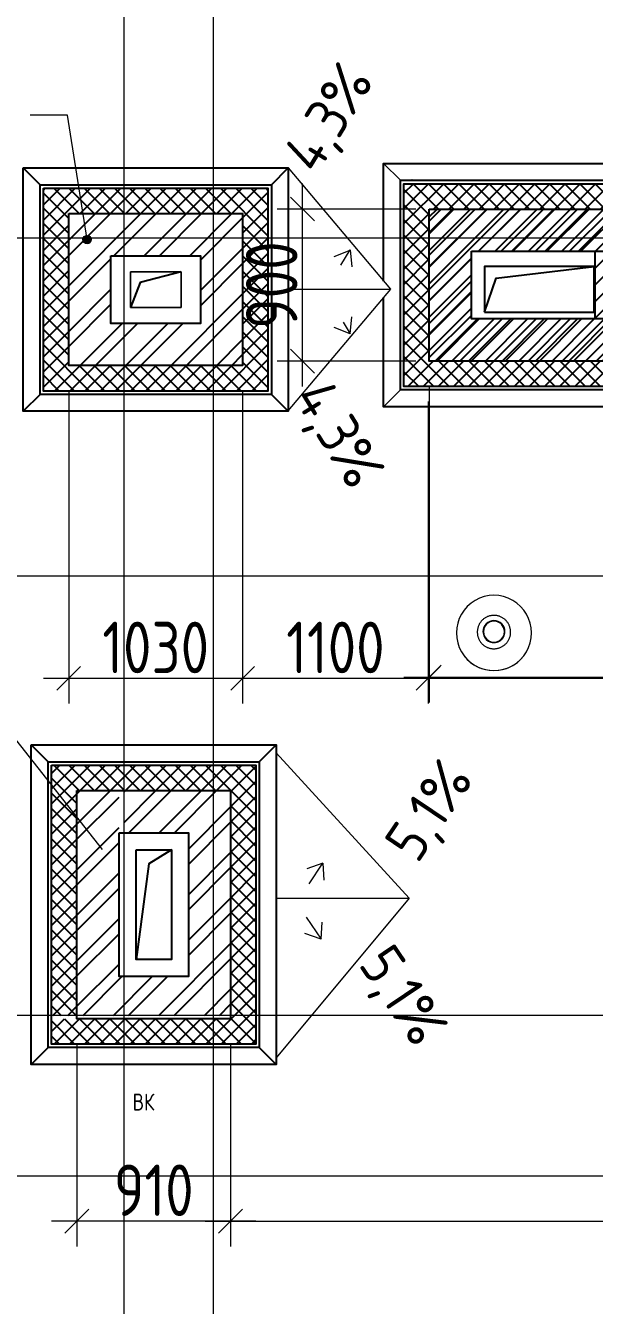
# Model space of a CAD drawing. Header units: millimetres. Extents: x -68946 to 690821, y -552984 to 293768.
# Drawn here: x 168333 to 171702, y -504771 to -497201 of the extents above; entities that cross this region are included whole.
import ezdxf

# ---------------------------------------------------------------- set-up
doc = ezdxf.new("R2010")
doc.units = ezdxf.units.MM
doc.linetypes.add('ADSK_Линия сетки', pattern=[2500, 2000, -250, 0, -250])
doc.layers.get('Defpoints').update_dxf_attribs({"color": 250})
for name, color, linetype, lineweight in [('0) блоки', 250, 'Continuous', 25), ('Аннотация', 250, 'Continuous', 20), ('Крыша', 7, 'Continuous', 5), ('Обобщенные модели', 250, 'Continuous', 9), ('Оборудование', 7, 'Continuous', 9), ('Оси', 250, 'Continuous', 9), ('Размеры', 7, 'Continuous', 9), ('Стены штриховка', 250, 'Continuous', 9)]:
    doc.layers.add(name, color=color, linetype=linetype, lineweight=lineweight)
doc.styles.add('GOST Common_2', font='', dxfattribs={"width": 0.8, "height": 350})
doc.styles.add('ISOCPEUR', font='isocpeur.ttf', dxfattribs={"width": 0.8, "height": 100})
doc.styles.add('ISOCPEUR_1', font='isocpeur.ttf', dxfattribs={"width": 0.9, "height": 250})
doc.styles.add('А3', font='ГОСТ тип А.ttf')
doc.styles.get('GOST Common_2').set_extended_font_data('GOST Common')
doc.dimstyles.new('ADSK_Основной_2_мм_1', dxfattribs={"dimscale": 304.8, "dimtxt": 201.142999, "dimasz": 0.463911, "dimexe": 0.492126, "dimexo": 0.492126, "dimgap": 0.098425, "dimtad": 1, "dimdec": 0, "dimdsep": 46, "dimtxsty": 'GOST Common_2', "dimblk1": 'OBLIQUE', "dimblk2": 'OBLIQUE', "dimsah": 1, "dimcen": 0.09, "dimdle": 0.492126, "dimazin": 0, "dimtfac": 1, "dimtdec": 4, "dimtix": 1, "dimtmove": 0, "dimatfit": 3, "dimfxl": 1, "dimtvp": 1, "dimtolj": 1, "dimtzin": 0, "dimlwd": 9, "dimlwe": 9, "dimarcsym": 2})
pattern_1 = [(45, (23667.23, -543980.64), (-134.70384, 134.70384), []), (45, (23757.03, -543980.64), (-134.70384, 134.70384), [])]
pattern_2 = [(45, (23667.23, -543980.64), (-44.90128, 44.90128), []), (135, (23667.23, -543980.64), (-44.90128, -44.90128), [])]

# ---------------------------------------------------------------- blocks, each defined once
blk = doc.blocks.new('TN_Аэратор кровельный ТехноНИКОЛЬ - Аэратор кровельный ТехноНИКОЛЬ 160х460мм-V47-АР3_Кладочный план кровли _17_930 С2-3')
at = {"layer": 'Оборудование'}
for p, q in [((144965.5, 2197.9), (144965.5, 2197.7)), ((145095.5, 2197.7), (145095.5, 2197.9)), ((144808, 2190.1), (144808, 2190)), ((145253, 2190), (145253, 2190.1))]:
    blk.add_line(p, q, dxfattribs=at)
at = {"layer": 'Оборудование', "flags": 128}
for points in [[(145129.2, 2195.1), (145129.1, 2199.1), (145128.9, 2203), (145128.5, 2206.9), (145128, 2210.8), (145127.3, 2214.7), (145126.4, 2218.6), (145125.4, 2222.4), (145124.2, 2226.2), (145122.9, 2229.9), (145121.4, 2233.6), (145119.8, 2237.2), (145118.1, 2240.7), (145116.2, 2244.2), (145114.1, 2247.5), (145112, 2250.8), (145109.7, 2254.1), (145107.3, 2257.2), (145104.7, 2260.2), (145102.1, 2263.1), (145099.3, 2265.9), (145096.4, 2268.6), (145093.4, 2271.2), (145090.3, 2273.6), (145087.1, 2276), (145083.8, 2278.2), (145080.5, 2280.2), (145077, 2282.2), (145073.5, 2284), (145069.9, 2285.6), (145066.3, 2287.1), (145062.6, 2288.5), (145058.8, 2289.7), (145055, 2290.7), (145051.2, 2291.6), (145047.3, 2292.4), (145043.4, 2293), (145039.5, 2293.4), (145035.5, 2293.7), (145031.6, 2293.8), (145027.6, 2293.8), (145023.7, 2293.6), (145019.7, 2293.2), (145015.8, 2292.7), (145011.9, 2292.1), (145008.1, 2291.2), (145004.2, 2290.3), (145000.5, 2289.1), (144996.7, 2287.9), (144993, 2286.4), (144989.4, 2284.9), (144985.9, 2283.2), (144982.4, 2281.3), (144979, 2279.3), (144975.6, 2277.2), (144972.4, 2274.9), (144969.3, 2272.5), (144966.2, 2270), (144963.3, 2267.4), (144960.4, 2264.6), (144957.7, 2261.8), (144955.1, 2258.8), (144952.6, 2255.8), (144950.2, 2252.6), (144948, 2249.3), (144945.9, 2246), (144943.9, 2242.6), (144942.1, 2239.1), (144940.4, 2235.5), (144938.9, 2231.9), (144937.5, 2228.2), (144936.2, 2224.4), (144935.1, 2220.6), (144934.2, 2216.8), (144933.4, 2212.9), (144932.8, 2209), (144932.3, 2205.1), (144932, 2201.2), (144931.8, 2197.2), (144931.8, 2195.1)], [(144931.8, 2195.1), (144931.9, 2191.2), (144932.1, 2187.2), (144932.5, 2183.3), (144933, 2179.4), (144933.8, 2175.5), (144934.6, 2171.6), (144935.6, 2167.8), (144936.8, 2164.1), (144938.1, 2160.3), (144939.6, 2156.7), (144941.2, 2153.1), (144942.9, 2149.5), (144944.8, 2146.1), (144946.9, 2142.7), (144949, 2139.4), (144951.3, 2136.2), (144953.7, 2133), (144956.3, 2130), (144958.9, 2127.1), (144961.7, 2124.3), (144964.6, 2121.6), (144967.6, 2119), (144970.7, 2116.6), (144973.9, 2114.3), (144977.2, 2112.1), (144980.5, 2110), (144984, 2108.1), (144987.5, 2106.3), (144991.1, 2104.6), (144994.7, 2103.1), (144998.4, 2101.8), (145002.2, 2100.5), (145006, 2099.5), (145009.8, 2098.6), (145013.7, 2097.8), (145017.6, 2097.2), (145021.6, 2096.8), (145025.5, 2096.5), (145029.4, 2096.4), (145033.4, 2096.4), (145037.3, 2096.6), (145041.3, 2097), (145045.2, 2097.5), (145049.1, 2098.2), (145052.9, 2099), (145056.8, 2100), (145060.5, 2101.1), (145064.3, 2102.4), (145068, 2103.8), (145071.6, 2105.4), (145075.1, 2107.1), (145078.6, 2108.9), (145082, 2110.9), (145085.4, 2113), (145088.6, 2115.3), (145091.7, 2117.7), (145094.8, 2120.2), (145097.7, 2122.8), (145100.6, 2125.6), (145103.3, 2128.4), (145105.9, 2131.4), (145108.4, 2134.5), (145110.8, 2137.6), (145113, 2140.9), (145115.1, 2144.2), (145117.1, 2147.7), (145118.9, 2151.1), (145120.6, 2154.7), (145122.1, 2158.4), (145123.5, 2162), (145124.8, 2165.8), (145125.9, 2169.6), (145126.8, 2173.4), (145127.6, 2177.3), (145128.2, 2181.2), (145128.7, 2185.1), (145129, 2189), (145129.2, 2193), (145129.2, 2195.1)]]:
    blk.add_lwpolyline(points, dxfattribs=at)
at = {"layer": 'Оборудование'}
for centre, major_axis, start_param, end_param in [((145030.5, 2190.1), (222.5, 0), 0, 3.141593), ((145030.5, 2197.9), (-65, 0), 3.141593, 6.283185), ((145030.5, 2197.9), (-65, 0), 0, 3.141593), ((145030.5, 2197.9), (-62, 0), 3.141593, 6.283185), ((145030.5, 2197.9), (-62, 0), 0, 3.141593), ((145030.5, 2197.7), (62, 0), 0.448799, 2.692794), ((145030.5, 2190.1), (-222.5, 0), 0, 3.141593), ((145030.5, 2197.7), (65, 0), 3.534292, 5.890486), ((145030.5, 2190), (222.5, 0), 3.814791, 5.609987)]:
    blk.add_ellipse(centre, major_axis=major_axis, ratio=0.999853, start_param=start_param, end_param=end_param, dxfattribs=at)
blk = doc.blocks.new('_Oblique')
at = {"color": 0, "linetype": 'ByBlock', "lineweight": -2}
blk.add_line((-0.5, -0.5), (0.5, 0.5), dxfattribs=at)
blk = doc.blocks.new('*D6333')
at = {"layer": 'Defpoints', "color": 0, "lineweight": 30, "transparency": 16777216}
for p in [(166878.4, -503075.5), (168319.2, -503075.5), (168419.2, -505710.6)]:
    blk.add_point(p, dxfattribs=at)
at = {"layer": 'Размеры', "color": 0, "lineweight": 9, "transparency": 16777216}
for p, q in [((166878.4, -505860.6), (166878.4, -502925.5)), ((168169.2, -503075.5), (166728.4, -503075.5)), ((168269.2, -505710.6), (166728.4, -505710.6))]:
    blk.add_line(p, q, dxfattribs=at)
at = {"layer": 'Размеры', "color": 0, "lineweight": 9, "transparency": 16777216, "xscale": 141.4, "yscale": 141.4, "zscale": 141.4}
for p, rotation in [((166878.4, -503075.5), 90), ((166878.4, -505710.6), 270)]:
    blk.add_blockref('_Oblique', p, dxfattribs=dict(at, rotation=rotation))
at = {"layer": 'Размеры', "color": 0, "transparency": 16777216, "insert": (166696, -504393.1), "char_height": 304.8, "width": 605.475, "attachment_point": 5, "rotation": 90, "style": 'А3'}
blk.add_mtext('\\A1;2635', dxfattribs=at)
blk = doc.blocks.new('*D6337')
at = {"layer": 'Defpoints', "color": 0, "lineweight": 30, "transparency": 16777216}
for p in [(166878.4, -495478.2), (168398.2, -495478.2), (168270.7, -498312.3)]:
    blk.add_point(p, dxfattribs=at)
at = {"layer": 'Размеры', "color": 0, "lineweight": 9, "transparency": 16777216}
for p, q in [((166878.4, -498462.3), (166878.4, -495328.2)), ((168248.2, -495478.2), (166728.4, -495478.2)), ((168120.7, -498312.3), (166728.4, -498312.3))]:
    blk.add_line(p, q, dxfattribs=at)
at = {"layer": 'Размеры', "color": 0, "lineweight": 9, "transparency": 16777216, "xscale": 141.4, "yscale": 141.4, "zscale": 141.4}
for p, rotation in [((166878.4, -495478.2), 90), ((166878.4, -498312.3), 270)]:
    blk.add_blockref('_Oblique', p, dxfattribs=dict(at, rotation=rotation))
at = {"layer": 'Размеры', "color": 0, "transparency": 16777216, "insert": (166696, -496895.3), "char_height": 304.8, "width": 605.475, "attachment_point": 5, "rotation": 90, "style": 'А3'}
blk.add_mtext('\\A1;2834', dxfattribs=at)
blk = doc.blocks.new('*D6181')
at = {"layer": 'Defpoints', "color": 0, "lineweight": 30, "transparency": 16777216}
for p in [(169547.2, -503075.5), (176417.2, -504172.7), (176417.2, -504272.6)]:
    blk.add_point(p, dxfattribs=at)
at = {"layer": 'Размеры', "color": 0, "lineweight": 9, "transparency": 16777216}
for p, q in [((169547.2, -503225.5), (169547.2, -504422.6)), ((169397.2, -504272.6), (176567.2, -504272.6)), ((176417.2, -504322.7), (176417.2, -504422.6))]:
    blk.add_line(p, q, dxfattribs=at)
at = {"layer": 'Размеры', "color": 0, "lineweight": 9, "transparency": 16777216, "xscale": 141.4, "yscale": 141.4, "zscale": 141.4, "rotation": 180}
blk.add_blockref('_Oblique', (169547.2, -504272.6), dxfattribs=at)
at = {"layer": 'Размеры', "color": 0, "lineweight": 9, "transparency": 16777216, "xscale": 141.4, "yscale": 141.4, "zscale": 141.4}
blk.add_blockref('_Oblique', (176417.2, -504272.6), dxfattribs=at)
at = {"layer": 'Размеры', "color": 0, "transparency": 16777216, "insert": (172982.2, -504090.2), "char_height": 304.8, "width": 560.473, "attachment_point": 5, "style": 'А3'}
blk.add_mtext('\\A1;6870', dxfattribs=at)
blk = doc.blocks.new('*D6182')
at = {"layer": 'Defpoints', "color": 0, "lineweight": 30, "transparency": 16777216}
for p in [(168588.7, -499212.3), (169618.7, -499212.3), (169618.7, -501061.6)]:
    blk.add_point(p, dxfattribs=at)
at = {"layer": 'Размеры', "color": 0, "lineweight": 9, "transparency": 16777216}
for p, q in [((168588.7, -499362.3), (168588.7, -501211.6)), ((169618.7, -499362.3), (169618.7, -501211.6)), ((168438.7, -501061.6), (169768.7, -501061.6))]:
    blk.add_line(p, q, dxfattribs=at)
at = {"layer": 'Размеры', "color": 0, "lineweight": 9, "transparency": 16777216, "xscale": 141.4, "yscale": 141.4, "zscale": 141.4, "rotation": 180}
blk.add_blockref('_Oblique', (168588.7, -501061.6), dxfattribs=at)
at = {"layer": 'Размеры', "color": 0, "lineweight": 9, "transparency": 16777216, "xscale": 141.4, "yscale": 141.4, "zscale": 141.4}
blk.add_blockref('_Oblique', (169618.7, -501061.6), dxfattribs=at)
at = {"layer": 'Размеры', "color": 0, "transparency": 16777216, "insert": (169103.7, -500879.2), "char_height": 304.8, "width": 454.106, "attachment_point": 5, "style": 'А3'}
blk.add_mtext('\\A1;1030', dxfattribs=at)
blk = doc.blocks.new('*D6183')
at = {"layer": 'Defpoints', "color": 0, "lineweight": 30, "transparency": 16777216}
for p in [(169618.7, -499212.3), (170717.2, -499275.2), (170717.2, -501061.6)]:
    blk.add_point(p, dxfattribs=at)
at = {"layer": 'Размеры', "color": 0, "lineweight": 9, "transparency": 16777216}
for p, q in [((169618.7, -499362.3), (169618.7, -501211.6)), ((170717.2, -499425.2), (170717.2, -501211.6)), ((169468.7, -501061.6), (170867.2, -501061.6))]:
    blk.add_line(p, q, dxfattribs=at)
at = {"layer": 'Размеры', "color": 0, "lineweight": 9, "transparency": 16777216, "xscale": 141.4, "yscale": 141.4, "zscale": 141.4, "rotation": 180}
blk.add_blockref('_Oblique', (169618.7, -501061.6), dxfattribs=at)
at = {"layer": 'Размеры', "color": 0, "lineweight": 9, "transparency": 16777216, "xscale": 141.4, "yscale": 141.4, "zscale": 141.4}
blk.add_blockref('_Oblique', (170717.2, -501061.6), dxfattribs=at)
at = {"layer": 'Размеры', "color": 0, "transparency": 16777216, "insert": (170167.9, -500879.2), "char_height": 304.8, "width": 560.473, "attachment_point": 5, "style": 'А3'}
blk.add_mtext('\\A1;1100', dxfattribs=at)
blk = doc.blocks.new('*D6184')
at = {"layer": 'Defpoints', "color": 0, "lineweight": 30, "transparency": 16777216}
for p in [(170717.2, -499275.2), (175777.2, -499275.2), (175777.2, -501061.6)]:
    blk.add_point(p, dxfattribs=at)
at = {"layer": 'Размеры', "color": 0, "lineweight": 9, "transparency": 16777216}
for p, q in [((170717.2, -499425.2), (170717.2, -501211.6)), ((175777.2, -499425.2), (175777.2, -501211.6)), ((170567.2, -501061.6), (175927.2, -501061.6))]:
    blk.add_line(p, q, dxfattribs=at)
at = {"layer": 'Размеры', "color": 0, "lineweight": 9, "transparency": 16777216, "xscale": 141.4, "yscale": 141.4, "zscale": 141.4, "rotation": 180}
blk.add_blockref('_Oblique', (170717.2, -501061.6), dxfattribs=at)
at = {"layer": 'Размеры', "color": 0, "lineweight": 9, "transparency": 16777216, "xscale": 141.4, "yscale": 141.4, "zscale": 141.4}
blk.add_blockref('_Oblique', (175777.2, -501061.6), dxfattribs=at)
at = {"layer": 'Размеры', "color": 0, "transparency": 16777216, "insert": (173247.2, -500879.2), "char_height": 304.8, "width": 580.928, "attachment_point": 5, "style": 'А3'}
blk.add_mtext('\\A1;5060', dxfattribs=at)
blk = doc.blocks.new('*D6405')
at = {"layer": 'Defpoints', "color": 0, "lineweight": 30, "transparency": 16777216}
for p in [(168637.2, -503075.5), (169547.2, -503075.5), (168637.2, -504272.6)]:
    blk.add_point(p, dxfattribs=at)
at = {"layer": 'Размеры', "color": 0, "lineweight": 9, "transparency": 16777216}
for p, q in [((168637.2, -503225.5), (168637.2, -504422.6)), ((169547.2, -503225.5), (169547.2, -504422.6)), ((169697.2, -504272.6), (168487.2, -504272.6))]:
    blk.add_line(p, q, dxfattribs=at)
at = {"layer": 'Размеры', "color": 0, "lineweight": 9, "transparency": 16777216, "xscale": 141.4, "yscale": 141.4, "zscale": 141.4, "rotation": 180}
blk.add_blockref('_Oblique', (168637.2, -504272.6), dxfattribs=at)
at = {"layer": 'Размеры', "color": 0, "lineweight": 9, "transparency": 16777216, "xscale": 141.4, "yscale": 141.4, "zscale": 141.4}
blk.add_blockref('_Oblique', (169547.2, -504272.6), dxfattribs=at)
at = {"layer": 'Размеры', "color": 0, "transparency": 16777216, "insert": (169092.2, -504090.2), "char_height": 304.8, "attachment_point": 5, "style": 'А3'}
blk.add_mtext('\\A1;910', dxfattribs=at)
blk = doc.blocks.new('*D6408')
at = {"layer": 'Defpoints', "color": 0, "lineweight": 30, "transparency": 16777216}
for p in [(169446.6, -530854.5), (170057.2, -530854.5), (170057.2, -530994.5)]:
    blk.add_point(p, dxfattribs=at)
at = {"layer": 'Размеры', "color": 0, "lineweight": 9, "transparency": 16777216}
for p, q in [((169446.6, -530854.5), (169446.6, -475201.3)), ((169907.2, -530854.5), (169296.6, -530854.5)), ((169446.6, -531144.5), (169446.6, -530854.5)), ((169907.2, -530994.5), (169296.6, -530994.5))]:
    blk.add_line(p, q, dxfattribs=at)
at = {"layer": 'Размеры', "color": 0, "lineweight": 9, "transparency": 16777216, "xscale": 141.4, "yscale": 141.4, "zscale": 141.4}
for p, rotation in [((169446.6, -530854.5), 90), ((169446.6, -530994.5), 270)]:
    blk.add_blockref('_Oblique', p, dxfattribs=dict(at, rotation=rotation))
at = {"layer": 'Размеры', "color": 0, "transparency": 16777216, "insert": (169264.2, -475505.6), "char_height": 304.8, "attachment_point": 5, "rotation": 90, "style": 'А3'}
blk.add_mtext('\\A1;140', dxfattribs=at)
blk = doc.blocks.new('*D6410')
at = {"layer": 'Defpoints', "color": 0, "lineweight": 30, "transparency": 16777216}
for p in [(170723.2, -499185.6), (175783.2, -499185.6), (175783.2, -501055.6)]:
    blk.add_point(p, dxfattribs=at)
at = {"layer": 'Размеры', "color": 0, "lineweight": 9, "transparency": 16777216}
for p, q in [((170723.2, -499335.6), (170723.2, -501205.6)), ((175783.2, -499335.6), (175783.2, -501205.6)), ((170573.2, -501055.6), (175933.2, -501055.6))]:
    blk.add_line(p, q, dxfattribs=at)
at = {"layer": 'Размеры', "color": 0, "lineweight": 9, "transparency": 16777216, "xscale": 141.4, "yscale": 141.4, "zscale": 141.4, "rotation": 180}
blk.add_blockref('_Oblique', (170723.2, -501055.6), dxfattribs=at)
at = {"layer": 'Размеры', "color": 0, "lineweight": 9, "transparency": 16777216, "xscale": 141.4, "yscale": 141.4, "zscale": 141.4}
blk.add_blockref('_Oblique', (175783.2, -501055.6), dxfattribs=at)
at = {"layer": 'Размеры', "color": 0, "transparency": 16777216, "insert": (173253.2, -500873.2), "char_height": 304.8, "width": 580.928, "attachment_point": 5, "style": 'А3'}
blk.add_mtext('\\A1;5060', dxfattribs=at)
blk = doc.blocks.new('*D6411')
at = {"layer": 'Defpoints', "color": 0, "lineweight": 30, "transparency": 16777216}
for p in [(169973.1, -498285.6), (170793.2, -498285.6), (170793.2, -499185.6)]:
    blk.add_point(p, dxfattribs=at)
at = {"layer": 'Размеры', "color": 0, "lineweight": 9, "transparency": 16777216}
for p, q in [((169973.1, -499335.6), (169973.1, -498135.6)), ((170643.2, -498285.6), (169823.1, -498285.6)), ((170643.2, -499185.6), (169823.1, -499185.6))]:
    blk.add_line(p, q, dxfattribs=at)
at = {"layer": 'Размеры', "color": 0, "lineweight": 9, "transparency": 16777216, "xscale": 141.4, "yscale": 141.4, "zscale": 141.4}
for p, rotation in [((169973.1, -498285.6), 90), ((169973.1, -499185.6), 270)]:
    blk.add_blockref('_Oblique', p, dxfattribs=dict(at, rotation=rotation))
at = {"layer": 'Размеры', "color": 0, "transparency": 16777216, "insert": (169790.7, -498735.6), "char_height": 304.8, "attachment_point": 5, "rotation": 90, "style": 'А3'}
blk.add_mtext('\\A1;900', dxfattribs=at)
blk = doc.blocks.new('йуф')
at = {"color": 7}
for points in [[(13972.1, 45268.7), (13972.1, 45965), (19572.1, 45965), (19572.1, 44525), (13972.1, 44525), (13972.1, 45172.2)], [(15342.1, 44645), (14092.1, 44645), (14092.1, 45845), (17422.1, 45845)], [(14569.1, 45085.4), (14639.6, 45285.3), (15219.1, 45355.4)], [(12772.6, 45323.4), (12531.3, 45259.7), (12472.6, 45113.4)], [(12716.1, 41905.1), (12583, 41822), (12506.1, 41255.1)]]:
    blk.add_lwpolyline(points, dxfattribs=at)
for points in [[(11837.6, 45938.4), (13407.6, 45938.4), (13407.6, 44498.4), (11837.6, 44498.4)], [(11937.6, 45838.4), (13307.6, 45838.4), (13307.6, 44598.4), (11937.6, 44598.4)], [(11957.6, 45818.4), (13287.6, 45818.4), (13287.6, 44618.4), (11957.6, 44618.4)], [(14072.1, 45865), (19472.1, 45865), (19472.1, 44625), (14072.1, 44625)], [(12107.6, 45668.4), (13137.6, 45668.4), (13137.6, 44768.4), (12107.6, 44768.4)], [(14242.1, 45695), (19302.1, 45695), (19302.1, 44795), (14242.1, 44795)], [(14492.1, 45445), (19032.1, 45445), (19032.1, 45045), (14492.1, 45045)], [(12357.6, 45418.4), (12887.6, 45418.4), (12887.6, 45018.4), (12357.6, 45018.4)], [(14569.1, 45085.4), (15219.1, 45085.4), (15219.1, 45355.4), (14569.1, 45355.4)], [(11886.1, 42525.1), (13336.1, 42525.1), (13336.1, 40635.1), (11886.1, 40635.1)], [(11986.1, 42425.1), (13236.1, 42425.1), (13236.1, 40735.1), (11986.1, 40735.1)], [(12006.1, 42405.1), (13216.1, 42405.1), (13216.1, 40755.1), (12006.1, 40755.1)], [(12156.1, 42255.1), (13066.1, 42255.1), (13066.1, 40905.1), (12156.1, 40905.1)], [(12406.1, 42005.1), (12816.1, 42005.1), (12816.1, 41155.1), (12406.1, 41155.1)], [(12506.1, 41905.1), (12716.1, 41905.1), (12716.1, 41255.1), (12506.1, 41255.1)]]:
    blk.add_lwpolyline(points, close=True, dxfattribs=at)

msp = doc.modelspace()

# ---------------------------------------------------------------- hatches: boundary and pattern name
at = {"true_color": 0x000000}
h = msp.add_hatch(dxfattribs=at)
h.set_pattern_fill('ANSI37', color=18, scale=20)
h.set_pattern_definition(pattern_2)
h.paths.add_polyline_path([(173903.2298, -498285.6404), (173903.2298, -498135.6404), (170573.2298, -498135.6404), (170573.2298, -498455.6404), (170723.2298, -498455.6404), (170723.2298, -498285.6404)])
h.paths.add_polyline_path([(174359.3649, -498135.6404), (174365.7251, -498285.6404), (175783.2298, -498285.6404), (175783.2298, -498455.6404), (175933.2298, -498455.6404), (175933.2298, -498135.6404)])
h.paths.add_polyline_path([(175933.2298, -498455.6404), (175783.2298, -498455.6404), (175783.2298, -499185.641), (174673.2298, -499185.641), (174673.2298, -499335.641), (175933.2298, -499335.641)])
h.paths.add_polyline_path([(174173.2298, -499335.641), (174293.2298, -499335.641), (174293.2298, -499185.641), (174173.2298, -499185.641)])
h.paths.add_polyline_path([(173903.2298, -499185.641), (173783.2298, -499185.641), (173783.2298, -499335.641), (173903.2298, -499335.641)])
h.paths.add_polyline_path([(173383.2298, -499335.641), (173383.2298, -499185.641), (173133.2298, -499185.641), (173133.2298, -499335.641)])
h.paths.add_polyline_path([(172863.2298, -499335.641), (172863.2298, -499185.641), (172613.2298, -499185.641), (172613.2298, -499335.641)])
h.paths.add_polyline_path([(172093.2298, -499185.641), (172093.2298, -499335.641), (172343.2298, -499335.641), (172343.2298, -499185.641)])
h.paths.add_polyline_path([(171823.2298, -499335.641), (171823.2298, -499185.641), (170723.2298, -499185.641), (170723.2298, -498455.6404), (170573.2298, -498455.6404), (170573.2298, -499335.641)])
h = msp.add_hatch(dxfattribs=at)
h.set_pattern_fill('ANSI37', color=18, scale=20)
h.set_pattern_definition(pattern_2)
h.paths.add_polyline_path([(168917.2308, -498162.2719), (168649.7287, -498162.2719), (168673.2793, -498312.2719), (168917.2308, -498312.2719)])
h.paths.add_polyline_path([(169768.6546, -498162.2719), (168917.2308, -498162.2719), (168917.2308, -498312.2719), (169618.6546, -498312.2719), (169618.6546, -498455.6404), (169768.6546, -498455.6404)])
h.paths.add_polyline_path([(169768.6546, -498455.6404), (169618.6546, -498455.6404), (169618.6546, -498760.2399), (169768.6546, -498760.2399)])
h.paths.add_polyline_path([(169768.6546, -498760.2399), (169618.6546, -498760.2399), (169618.6546, -499212.2719), (168917.2308, -499212.2719), (168917.2308, -499362.2719), (169768.6546, -499362.2719)])
h.paths.add_polyline_path([(168917.2308, -499212.2719), (168588.6546, -499212.2719), (168588.6546, -498760.2399), (168438.6546, -498760.2399), (168438.6546, -499362.2719), (168917.2308, -499362.2719)])
h.paths.add_polyline_path([(168588.6546, -498455.6404), (168438.6546, -498455.6404), (168438.6546, -498760.2399), (168588.6546, -498760.2399)])
h.paths.add_polyline_path([(168588.6546, -498312.2719), (168673.2793, -498312.2719), (168649.7287, -498162.2719), (168438.6546, -498162.2719), (168438.6546, -498455.6404), (168588.6546, -498455.6404)])
h = msp.add_hatch(dxfattribs=at)
h.set_pattern_fill('ANSI32', color=18, scale=15)
h.set_pattern_definition([(45, (23667.23, -543980.64), (-101.02788, 101.02788), []), (45, (23734.58, -543980.64), (-101.02788, 101.02788), [])])
h.paths.add_polyline_path([(173903.2298, -498455.6404), (173903.2298, -498285.6404), (170723.2298, -498285.6404), (170723.2298, -498455.6404)])
h.paths.add_polyline_path([(170723.2298, -498455.6404), (170723.2298, -499185.641), (171823.2298, -499185.641), (171823.2298, -498935.641), (170973.2298, -498935.641), (170973.2298, -498535.6404), (173903.2298, -498535.6404), (173903.2298, -498455.6404)])
h.paths.add_polyline_path([(172343.2298, -499185.641), (172343.2298, -498935.641), (172093.2298, -498935.641), (172093.2298, -499185.641)], flags=17)
h.paths.add_polyline_path([(172863.2298, -499185.641), (172863.2298, -498935.641), (172613.2298, -498935.641), (172613.2298, -499185.641)], flags=17)
h.paths.add_polyline_path([(173133.2298, -499185.641), (173383.2298, -499185.641), (173383.2298, -498935.641), (173133.2298, -498935.641)], flags=17)
h.paths.add_polyline_path([(173903.2298, -498935.641), (173783.2298, -498935.641), (173783.2298, -499185.641), (173903.2298, -499185.641)], flags=17)
h.paths.add_polyline_path([(174173.2298, -499185.641), (174293.2298, -499185.641), (174293.2298, -498935.641), (174173.2298, -498935.641)], flags=17)
h.paths.add_polyline_path([(175783.2298, -499185.641), (175783.2298, -498455.6404), (174173.2298, -498455.6404), (174173.2298, -498535.6404), (175513.2298, -498535.6404), (175513.2298, -498935.641), (174673.2298, -498935.641), (174673.2298, -499185.641)])
h.paths.add_polyline_path([(174365.7251, -498285.6404), (174368.4385, -498349.6334, -0.426680415), (174394.4976, -498374.6109, -2.343674483), (174368.4385, -498349.6334), (174365.7251, -498285.6404), (174173.2298, -498285.6404), (174173.2298, -498455.6404), (175783.2298, -498455.6404), (175783.2298, -498285.6404)])
h = msp.add_hatch(dxfattribs=at)
h.set_pattern_fill('ANSI32', color=18, scale=20)
h.set_pattern_definition(pattern_1)
h.paths.add_polyline_path([(168917.2308, -498962.2719), (168838.6546, -498962.2719), (168838.6546, -498760.2399), (168588.6546, -498760.2399), (168588.6546, -499212.2719), (168917.2308, -499212.2719)])
h.paths.add_polyline_path([(169618.6546, -498760.2399), (169368.6546, -498760.2399), (169368.6546, -498962.2719), (168917.2308, -498962.2719), (168917.2308, -499212.2719), (169618.6546, -499212.2719)])
h.paths.add_polyline_path([(169618.6546, -498455.6404), (168917.2308, -498455.6404), (168917.2308, -498562.2719), (169368.6546, -498562.2719), (169368.6546, -498760.2399), (169618.6546, -498760.2399)])
h.paths.add_polyline_path([(169618.6546, -498312.2719), (168917.2308, -498312.2719), (168917.2308, -498455.6404), (169618.6546, -498455.6404)])
h.paths.add_polyline_path([(168917.2308, -498312.2719), (168673.2793, -498312.2719), (168693.622, -498441.8399, -0.330145818), (168719.9997, -498455.6404), (168917.2308, -498455.6404)])
h.paths.add_polyline_path([(168838.6546, -498562.2719), (168917.2308, -498562.2719), (168917.2308, -498455.6404), (168719.9997, -498455.6404, -0.113233451), (168722.4996, -498466.5373, -1), (168672.4996, -498466.5373, -0.113233451), (168674.9994, -498455.6404), (168588.6546, -498455.6404), (168588.6546, -498760.2399), (168838.6546, -498760.2399)])
h.paths.add_polyline_path([(168673.2793, -498312.2719), (168588.6546, -498312.2719), (168588.6546, -498455.6404), (168674.9994, -498455.6404, -0.245790353), (168693.622, -498441.8399)])
h = msp.add_hatch(dxfattribs=at)
h.set_pattern_fill('ANSI37', color=18, scale=20)
h.set_pattern_definition(pattern_2)
h.paths.add_polyline_path([(168917.2308, -501725.5205), (168917.2308, -501575.5205), (168487.2298, -501575.5205), (168487.2298, -503055.5205), (168637.2298, -503055.5205), (168637.2298, -501725.5205)])
h.paths.add_polyline_path([(168917.2308, -501575.5205), (168917.2308, -501725.5205), (169547.2298, -501725.5205), (169547.2298, -503055.5205), (169697.2298, -503055.5205), (169697.2298, -501575.5205)])
h.paths.add_polyline_path([(169697.2298, -503225.5205), (169697.2298, -503055.5205), (169547.2298, -503055.5205), (169547.2298, -503075.5205), (168917.2308, -503075.5205), (168917.2308, -503225.5205)])
h.paths.add_polyline_path([(168637.2298, -503075.5205), (168487.2298, -503075.4548), (168487.2298, -503225.5205), (168917.2308, -503225.5205), (168917.2308, -503075.5205)])
h = msp.add_hatch(dxfattribs=at)
h.set_pattern_fill('ANSI32', color=18, scale=20)
h.set_pattern_definition(pattern_1)
h.paths.add_polyline_path([(168637.2298, -501725.5205), (168637.2298, -503055.5205), (168917.2308, -503055.5205), (168917.2308, -502825.5205), (168887.2298, -502825.5205), (168887.2298, -501975.5205), (168887.6205, -501725.5205)])
h.paths.add_polyline_path([(169297.2298, -501975.5205), (169297.2298, -502825.5205), (168917.2308, -502825.5205), (168917.2308, -503055.5205), (169547.2298, -503055.5205), (169547.2298, -501725.5205), (168917.2308, -501725.5205), (168917.2308, -501975.5205)])
at = {"layer": '0) блоки'}
h = msp.add_hatch(dxfattribs=at)
h.set_pattern_fill('ANSI31', color=256, scale=22)
h.paths.add_polyline_path([(174793.2298, -498535.6404), (175513.2288, -498535.6404), (175513.2288, -498935.641), (174793.2298, -498935.641)], flags=16)
h.paths.add_polyline_path([(174293.2298, -498535.6404), (174673.2298, -498535.6404), (174673.2298, -498935.641), (174293.2298, -498935.641)], flags=16)
h.paths.add_polyline_path([(173903.2298, -498535.6404), (174173.2298, -498535.6404), (174173.2298, -498935.641), (173903.2298, -498935.641)], flags=16)
h.paths.add_polyline_path([(170973.2288, -498535.6404), (171703.2298, -498535.6404), (171703.2298, -498935.641), (170973.2288, -498935.641)], flags=16)
h.paths.add_polyline_path([(173767.231, -498935.641), (171823.2298, -498935.641), (171823.2298, -498535.6404), (173767.231, -498535.6404)], flags=16)
h.paths.add_polyline_path([(170723.2288, -498285.6404), (175783.2288, -498285.6404), (175783.2288, -499185.641), (170723.2288, -499185.641)])
at = {"layer": 'Аннотация'}
h = msp.add_hatch(color=256, dxfattribs=at)
edge = h.paths.add_edge_path()
edge.add_arc((168697.4996, -498466.5373), 25, 0, 360)

# ---------------------------------------------------------------- linework, layer by layer
at = {"color": 7}
for p, q in [((168418.6546, -498142.2719), (168318.6546, -498042.2719)), ((169788.6546, -498142.2719), (169888.6546, -498042.2719)), ((168418.6546, -499382.2719), (168318.6546, -499482.2719)), ((169788.6546, -499382.2719), (169888.6546, -499482.2719)), ((168467.2298, -501555.5205), (168367.2298, -501455.5205)), ((169717.2298, -501555.5205), (169817.2298, -501455.5205)), ((168467.2298, -503245.5205), (168367.2298, -503345.5205)), ((169717.2298, -503245.5205), (169817.2298, -503345.5205))]:
    msp.add_line(p, q, dxfattribs=at)
at = {"layer": '0) блоки'}
for points in [[(170723.2288, -498285.6404), (175783.2288, -498285.6404), (175783.2288, -499185.641), (170723.2288, -499185.641)], [(170973.2288, -498535.6404), (171703.2298, -498535.6404), (171703.2298, -498935.641), (170973.2288, -498935.641)]]:
    msp.add_lwpolyline(points, close=True, dxfattribs=at)
at = {"layer": 'Аннотация'}
for p, q in [((168582.0341, -497731.1067), (168361.1286, -497731.1067)), ((168697.4996, -498466.5373), (168582.0341, -497731.1067)), ((168788.2149, -502074.0734), (168254.2705, -501395.8409))]:
    msp.add_line(p, q, dxfattribs=at)
msp.add_circle((168697.4996, -498466.5373), 25, dxfattribs=at)
at = {"layer": 'Крыша'}
for p, q in [((169888.6546, -498042.2719), (170493.9904, -498760.2399)), ((170453.2298, -498015.6404), (170553.2298, -498115.6404)), ((170493.9904, -498760.2399), (169885.5625, -499479.1799)), ((169888.6546, -498760.2399), (170493.9904, -498760.2399)), ((170453.2298, -499455.641), (170553.2298, -499355.641)), ((169817.2298, -501503.076), (170603.7714, -502361.4917)), ((169817.2298, -502361.4917), (170603.7714, -502361.4917)), ((170603.7714, -502361.4917), (169817.2298, -503306.2584))]:
    msp.add_line(p, q, dxfattribs=at)
at = {"layer": 'Обобщенные модели', "color": 7}
for p, q in [((168953.6546, -498867.2719), (168953.6546, -498657.2719)), ((168953.6546, -498657.2719), (169253.6546, -498657.2719)), ((169253.6546, -498657.2719), (168953.6546, -498657.2719)), ((168953.6546, -498657.2719), (168953.6546, -498867.2719)), ((169253.6546, -498657.2719), (169253.6546, -498867.2719)), ((169253.6546, -498867.2719), (169253.6546, -498657.2719)), ((168953.6546, -498867.2719), (169253.6546, -498867.2719)), ((169253.6546, -498867.2719), (168953.6546, -498867.2719)), ((168987.2298, -502725.5205), (168987.2298, -502075.5205)), ((168987.2298, -502075.5205), (169197.2298, -502075.5205)), ((169197.2298, -502075.5205), (168987.2298, -502075.5205)), ((168987.2298, -502075.5205), (168987.2298, -502725.5205)), ((169197.2298, -502075.5205), (169197.2298, -502725.5205)), ((169197.2298, -502725.5205), (169197.2298, -502075.5205)), ((169197.2298, -502725.5205), (168987.2298, -502725.5205)), ((168987.2298, -502725.5205), (169197.2298, -502725.5205))]:
    msp.add_line(p, q, dxfattribs=at)
at = {"layer": 'Оси', "linetype": 'ADSK_Линия сетки', "ltscale": 100}
for p, q in [((168917.2308, -547719.4803), (168917.2308, -482778.6358)), ((88763.207, -498455.6404), (180488.1093, -498455.6404)), ((88763.207, -500455.6404), (180488.1093, -500455.6404)), ((180488.1093, -503055.5205), (122987.2298, -503055.5205)), ((88763.207, -504005.6404), (180488.1093, -504005.6404))]:
    msp.add_line(p, q, dxfattribs=at)
at = {"layer": 'Размеры'}
for p, q in [((170253.2251, -498531.5368), (170159.0644, -498567.6204)), ((170200.8514, -498616.8942), (170255.6047, -498527.6586)), ((170255.6047, -498527.6586), (170266.0882, -498627.95)), ((170255.5677, -499022.9538), (170161.407, -498986.8702)), ((170214.4272, -498955.9041), (170255.5677, -499022.9538)), ((170255.5677, -499022.9538), (170266.0512, -498922.6625)), ((170093.4356, -502155.6406), (169997.8657, -502187.8064)), ((170011.9589, -502276.8981), (170093.4356, -502155.6406)), ((170093.4356, -502155.6406), (170099.7701, -502256.2792)), ((169995.3382, -502474.5297), (170082.7213, -502604.1991)), ((170082.7213, -502604.1991), (170088.92, -502503.552)), ((170082.7213, -502604.1991), (169987.108, -502572.1622))]:
    msp.add_line(p, q, dxfattribs=at)
at = {"layer": 'Стены штриховка'}
for p, q in [((170623.2298, -498113.6404), (170621.2298, -498113.6404)), ((170621.2298, -498113.6404), (170621.2298, -498115.6404)), ((170621.2298, -498135.6404), (170623.2298, -498135.6404))]:
    msp.add_line(p, q, dxfattribs=at)

# ---------------------------------------------------------------- block references
at = {"color": 7}
msp.add_blockref('йуф', (156481.0838, -543980.641), dxfattribs=at)
at = {"layer": 'Оборудование'}
msp.add_blockref('TN_Аэратор кровельный ТехноНИКОЛЬ - Аэратор кровельный ТехноНИКОЛЬ 160х460мм-V47-АР3_Кладочный план кровли _17_930 С2-3', (26076.2404, -502983.3252), dxfattribs=at)

# ---------------------------------------------------------------- texts
at = {"layer": 'Аннотация', "insert": (168967.2509, -503518.5164), "char_height": 100, "width": 160.3375, "attachment_point": 1, "style": 'ISOCPEUR'}
msp.add_mtext('ВК', dxfattribs=at)
at = {"layer": 'Размеры', "char_height": 250, "attachment_point": 1, "line_spacing_factor": 1.149209, "style": 'ISOCPEUR_1'}
for s, insert, width, rotation in [('4,3%', (169844.8498, -497958.386), 884.373142, 58.4675076), ('4,3%', (170127.226, -499268.2976), 884.373142, 301.5324924), ('5,1%', (170446.9751, -502024.437), 794.740729, 56.10158933), ('5,1%', (170507.219, -502614.4705), 794.740729, 303.97568568)]:
    msp.add_mtext(s, dxfattribs=dict(at, insert=insert, width=width, rotation=rotation))

# ---------------------------------------------------------------- dimensions: what is measured, and where the dimension line sits
at = {"layer": 'Размеры'}
dim = msp.add_linear_dim(base=(169446.6109, -530854.5211), p1=(170057.2079, -530994.5211), p2=(170057.2079, -530854.5211), angle=90, dimstyle='ADSK_Основной_2_мм_1', override={"dimtxt": 1, "dimlfac": 1, "dimpost": '<>', "dimtxsty": 'А3', "dimfxl": 2070}, dxfattribs=at)
dim.commit()
dim.dimension.update_dxf_attribs({"geometry": '*D6408', "text_midpoint": (169446.6109, -475505.5735), "dimtype": 160})
for base, p1, p2, override, picture, middle in [((166878.4161, -495478.2479), (168270.6546, -498312.2719), (168398.227, -495478.2479), {"dimtxt": 1, "dimlfac": 1, "dimpost": '<>', "dimtxsty": 'А3', "dimfxl": 2997.660026}, '*D6337', (166696.0161, -496895.2599)), ((169973.0648, -498285.6404), (170793.2298, -499185.641), (170793.2298, -498285.6404), {"dimtxt": 1, "dimlfac": 1, "dimpost": '<>', "dimtxsty": 'А3', "dimfxl": 4910}, '*D6411', (169790.6648, -498735.6407)), ((166878.4161, -503075.5205), (168419.2079, -505710.6398), (168319.2298, -503075.5205), {"dimtxt": 1, "dimlfac": 1, "dimpost": '<>', "dimtxsty": 'А3', "dimfxl": 2857.10903}, '*D6333', (166696.0161, -504393.0801))]:
    dim = msp.add_linear_dim(base=base, p1=p1, p2=p2, angle=90, dimstyle='ADSK_Основной_2_мм_1', override=override, dxfattribs=at)
    dim.commit()
    dim.dimension.update_dxf_attribs({"geometry": picture, "text_midpoint": middle})
for base, p1, p2, override, picture, middle in [((169618.6546, -501061.641), (168588.6546, -499212.2719), (169618.6546, -499212.2719), {"dimtxt": 1, "dimlfac": 1, "dimpost": '<>', "dimtxsty": 'А3', "dimfxl": 770}, '*D6182', (169103.6546, -500879.241)), ((175783.2298, -501055.641), (170723.2298, -499185.641), (175783.2298, -499185.641), {"dimtxt": 1, "dimlfac": 1, "dimpost": '<>', "dimtxsty": 'А3', "dimfxl": 4910}, '*D6410', (173253.2298, -500873.241)), ((175777.2298, -501061.641), (170717.2298, -499275.2399), (175777.2298, -499275.2399), {"dimtxt": 1, "dimlfac": 1, "dimpost": '<>', "dimtxsty": 'А3', "dimfxl": 4910}, '*D6184', (173247.2298, -500879.241)), ((168637.2298, -504272.6484), (169547.2298, -503075.5205), (168637.2298, -503075.5205), {"dimtxt": 1, "dimlfac": 1, "dimpost": '<>', "dimtxsty": 'А3', "dimfxl": 7287.345678}, '*D6405', (169092.2298, -504090.2484)), ((176417.2298, -504272.6484), (169547.2298, -503075.5205), (176417.2298, -504172.6635), {"dimtxt": 1, "dimlfac": 1, "dimpost": '<>', "dimtxsty": 'А3', "dimfxl": 7287.345678}, '*D6181', (172982.2298, -504090.2484))]:
    dim = msp.add_linear_dim(base=base, p1=p1, p2=p2, dimstyle='ADSK_Основной_2_мм_1', override=override, dxfattribs=at)
    dim.commit()
    dim.dimension.update_dxf_attribs({"geometry": picture, "text_midpoint": middle})
dim = msp.add_linear_dim(base=(170717.2298, -501061.641), p1=(169618.6546, -499212.2719), p2=(170717.2298, -499275.2399), text='1100', dimstyle='ADSK_Основной_2_мм_1', override={"dimtxt": 1, "dimlfac": 1, "dimpost": '<>', "dimtxsty": 'А3', "dimfxl": 1310.540728}, dxfattribs=at)
dim.commit()
dim.dimension.update_dxf_attribs({"geometry": '*D6183', "text_midpoint": (170167.9422, -500879.241)})

doc.saveas('drawing.dxf')
